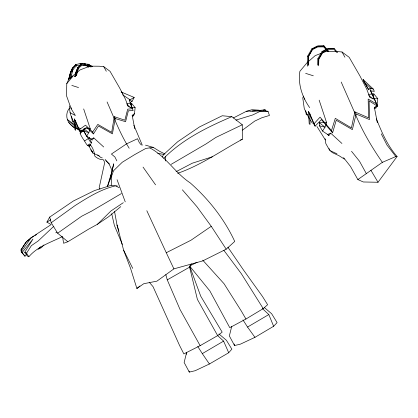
<?xml version="1.0" encoding="UTF-8"?>
<svg xmlns="http://www.w3.org/2000/svg" width="418" height="418" viewBox="0 0 418 418"><rect width="100%" height="100%" fill="white"/><g stroke="black" fill="none" stroke-linecap="round" stroke-linejoin="round"><path stroke-width="0.63" d="M227.883 247.195L243.522 270.049L262.53 296.529L267.625 304.706L263.23 308.609L245.946 319.018L229.775 327.681L209.836 290.897L189.6 266.015L189.594 267.149L197.38 299.372L217.663 335.628L200.144 345.66L183.847 353.905L179.489 345.305L153.051 286.67L149.273 282.26M70.762 77.79L70.856 72.33L72.675 68.097L75.898 64.581L76.217 65.955L73.004 69.472L70.762 77.79L68.651 79.316L70.475 72.445L72.293 68.207L75.898 64.581M76.536 75.397L76.609 71.029L78.061 67.643L80.643 64.827L80.899 65.929L78.328 68.74L76.536 75.397L74.843 76.614L76.306 71.117L77.758 67.732L80.643 64.827M307.382 66.216L307.632 56.148L311.828 48.849L317.283 46.032L324.122 45.99L328.752 51.398M308.17 65.657L308.4 56.273L312.727 48.88L318.14 46.095L324.122 45.99M317.664 65.109L317.821 58.818L322.017 51.513L327.472 48.697L333.496 48.566L334.316 48.655L337.687 52.59M318.427 65.819L318.6 58.938L322.921 51.545L328.339 48.76L334.316 48.655M308.244 64.764L308.505 56.618L312.371 49.664L317.784 46.931L323.772 46.879L328.057 51.712M318.652 64.884L318.835 59.241L322.816 52.496L328.235 49.763L334.102 49.507L336.673 52.407M72.293 68.207L72.675 68.097L72.283 71.379L70.856 72.33L68.855 79.044L66.77 83.621L66.551 95.879L71.222 108.868L75.36 115.52L70.099 112.724L69.299 106.945L69.926 105.843M111.23 185.268L111.846 174.045M165.324 160.951L165.565 156.536C184.312 138.405 208.112 126.811 231.844 116.664L242.288 124.768L242.315 139.283C220.908 150.877 200.854 165.34 177.64 173.308M186.532 354.281L186.637 352.4L184.129 362.49L189.312 372.098L195.175 370.714L209.408 363.994L228.714 352.745L231.859 349.171L226.436 340.315L219.011 334.003M132.302 116.063L133.567 115.828L134.481 113.628L135.134 107.64L131.701 103.46L126.701 103.894M374.167 108.325L375.97 107.99L377.015 105.488L377.762 98.664L373.844 93.909L368.718 94.348M131.701 103.46L131.1 107.834L135.134 107.64M373.844 93.909L373.159 98.883L377.762 98.664M114.297 116.669L111.669 132.344L97.807 124.381L92.686 132.01L93.48 133.906L98.47 125.996L112.39 133.844L115.279 118.56L114.297 116.669L124.857 120.191L127.673 109.182L132.354 108.711L129.256 100.216L134.188 97.436L121.225 92.007M354.861 111.867L351.423 127.898L335.288 118.346L331.484 130.62L332.582 132.877L336.203 120.253L352.364 129.627L356.105 114.004L354.861 111.867L368.566 117.829L368.18 99.029L376.665 104.082L377.741 106.355L369.12 100.9L369.496 119.569L356.105 114.004M107.604 186.365L109.725 180.341L113.696 163.84L111.987 171.547L107.238 186.888M66.77 83.621L73.103 76.034L68.855 79.044L70.475 72.445L72.675 68.097L73.004 69.472M75.01 76.395L76.306 71.117L78.061 67.643L77.758 67.732L78.328 68.74L78.061 67.643L77.753 70.266L76.306 71.117L76.609 71.029L74.843 76.614M231.708 326.474L229.357 335.926L234.54 345.54L240.402 344.15L254.949 337.342L273.628 326.275L277.087 322.607L271.663 313.756L264.244 307.444M83.678 108.946L90.225 128.697L88.83 132.658L86.667 136.106L91.134 139.084L92.117 140.166L93.81 137.919L103.69 146.979M319.148 100.153L326.61 122.646L325.016 127.161L322.555 131.09L327.644 134.481L328.762 135.714L330.69 133.154L341.94 143.473M79.154 129.502L80.131 131.801L86.704 127.333L93.48 133.906M109.725 180.341L113.644 170.654L122.234 162.273L134.721 154.582L145.809 148.427L153.254 147.387L159.383 151.18L165.005 154.017M303.588 96.098L302.768 97.875L304.278 108.628L309.252 118.665M162.315 157.032L163.438 154.733L177.796 141.65L199.538 126.91L222.235 115.755L231.844 116.664M191.313 263.868L189.594 267.149L167.257 279.867L180.069 309.571L200.144 345.66M115.279 118.56L125.567 121.701L128.373 110.78L133.133 110.618L130.123 102.562L132.145 101.255L134.188 97.436M51.189 224.591L46.915 222.13L49.705 217.083L73.317 201.037L94.536 190.551L111.517 185.226L114.631 185.618M62.256 236.698C50.552 242.44 37.547 246.495 28.832 256.777L27.405 256.046L24.735 252.305L32.991 239.044L22.138 252.545L24.986 256.218L26.616 254.191M22.013 251.584L20.9 250.084L26.585 241.432L31.183 237.79L33.905 236.149M20.9 250.084L25.65 242.618L31.287 237.633L50.51 225.009M28.832 256.777L26.569 253.136L31.381 245.643L38.195 240.951L53.854 226.232M31.287 237.633L21.135 251.777L24.986 256.218M343.57 157.638L350.493 166.448L357.845 179.562L363.326 181.982L378.024 182.258L397.1 156.504C387.397 145.636 381.733 132.145 376.336 118.796M332.582 132.877L321.395 119.626L315.104 126.184L313.845 123.942L320.047 117.155L331.484 130.62M43.937 244.953L41.319 247.707L38.033 249.306L40.52 246.792M84.833 63.928L85.209 63.818L80.507 63.442L75.506 64.696L76.217 65.955L84.326 63.917L88.088 64.22L92.19 66.425L91.788 66.608M61.989 236.567L62.716 237.628L63.604 243.276L67.841 241.75L88.804 229.038L97.457 224.273L110.979 210.944L123.315 202.688M163.788 158.281L165.565 156.536M91.866 66.739L92.19 66.425M114.569 211.592L117.014 224.999L123.613 250.189L130.552 268.356L136.879 288.477L143.792 283.707L156.917 281.152L173.904 268.868L202.652 260.931L226.211 249.18L234.738 241.426C224.351 219.037 208.707 199.214 190.242 182.917C175.132 173.026 165.93 156.332 149.837 147.92M120.771 206.633L108.732 216.644L97.457 224.273M136.879 288.477L139.894 286.027M68.855 79.044L75.768 73.443M77.246 72.246L80.209 69.848L89.927 66.154M217.663 335.628L222.172 332.143L200.75 296.231L189.6 266.015M134.753 128.734L132.182 115.384L134.481 113.628M377.318 122.693L374.392 107.489L377.015 105.488M242.471 130.155L254.75 121.084L261.893 117.74L269.453 115.462L268.016 111.34L265.644 110.817L250.492 111.308L265.158 109.824L265.514 110.953M67.841 241.75L57.642 233.207L51.2 222.752L75.125 205.536C87.874 197.468 100.816 189.234 115.708 185.817L117.348 185.989M357.845 179.562L382.36 162.351L395.83 156.525L397.1 156.504M57.642 233.207L81.62 216.273L91.85 210.991L121.403 193.56M226.211 249.18L211.252 226.305L190.984 240.225L166.27 252.723L173.904 268.868M55.808 232.816L56.874 232.094M80.136 132.929L83.934 130.52M87.911 145.422A3.438 0.434 57.7 0 1 87.905 145.626L87.179 145.062A3.438 0.434 57.7 0 1 84.551 140.976L88.344 138.562A3.438 0.434 57.7 0 0 90.978 142.658L91.704 143.222A3.438 0.434 57.7 0 0 90.581 140.694L90.44 140.182A6.014 0.758 57.7 0 0 89.128 137.318M46.915 222.13L50.724 219.732M34.997 235.496L36.627 234.514M171.181 164.326L206.1 143.891L215.845 137.444L242.288 124.768M197.756 346.485L202.307 353.618L223.593 341.119L228.714 352.745M242.983 319.927L247.54 327.054L268.821 314.555L273.628 326.275M176.067 171.699L192.238 163.219L212.328 156.807M233.317 117.991L246.432 111.277L251.949 109.72L259.123 110.18M190.18 265.728L197.103 262.274M91.134 139.084L93.81 137.919M327.644 134.481L330.69 133.154M240.533 140.009L242.315 139.283M321.024 53.405L315.193 55.62L307.105 62.669L299.889 71.306C297.815 84.243 302.24 97.122 309.675 107.64M322.769 52.741L326.27 51.414L336.955 51.487L342.018 51.999L349.192 57.308L360.044 76.139L366.727 89.086L369.752 97.31L373.159 98.883L368.869 95.565M235.987 120.102L252.744 114.945L259.771 111.512L268.016 111.34M70.475 72.445L70.856 72.33M80.899 65.929L84.582 65.02L88.36 65.318L90.042 65.966M263.272 110.117L265.158 109.824M255.309 110.775L252.2 110.969M258.355 110.561L260.795 110.394M246.432 111.277L250.277 111.073M74.028 121.722L72.371 121.8L71.582 116.46M307.528 114.731L306.269 114.793L305.715 110.791M322.555 131.09L319.498 125.823L319.3 122.73L326.61 122.646M84.452 128.76L90.225 128.697M91.181 66.164L99.312 66.222L103.753 66.666L110.054 71.326L119.585 87.858L125.452 99.233L128.107 106.449L131.1 107.834L127.077 104.725M322.017 51.513L322.921 51.545M311.828 48.849L312.727 48.88M82.471 63.745L80.115 63.557L80.507 63.442L80.826 64.816L82.006 64.91M85.904 64.158L84.018 64.006L84.326 63.917L84.582 65.02M83.182 65.004L85.544 65.192L87.775 66.054M317.821 58.818L318.6 58.938M307.632 56.148L308.4 56.273M102.274 157.873L101.015 157.649L97.66 154.874M157.68 153.249L164.065 154.519M319.498 125.823L325.016 127.161L319.3 122.73M377.741 106.355L370.5 90.784L374.35 91.39L373.264 89.044L369.507 88.109L376.665 104.082M145.516 145.156L153.254 147.387M305.647 73.359L313.312 75.789M374.392 107.489L375.97 107.99M71.823 85.418L78.553 87.555M132.182 115.384L133.567 115.828M129.256 100.216L132.145 101.255M79.258 129.543C74.101 128.112 69.236 124.642 67.345 119.491A12.686 11.594 49.4 0 1 69.435 108.241M81.62 130.515L88.83 132.658L83.809 128.765L83.981 131.487L86.667 136.106M24.735 252.305L26.569 253.136M336.95 153.777L329.697 150.438L325.836 143.599L325.084 138.734M91.108 149.895L92.937 153.093L99.306 156.024M89.374 145.798L89.551 147.089L91.004 150.015L92.294 151.373M87.487 65.046L90.335 66.577M115.708 185.817L119.057 187.713M87.79 64.304L89.781 65.454M121.168 92.096L122.772 93.094M344.369 159.075L338.893 155.627L332.273 152.57L330.549 150.893M90.91 66.969L88.36 65.318L88.088 64.22L91.26 66.263M85.544 65.192L88.203 66.917M122.573 94.75L130.019 99.808M77.722 129.209L81.782 132.088M80.345 128.864L67.345 119.491L79.023 129.831L83.981 131.487L81.902 129.988M21.135 251.777L22.138 252.545M105.822 160.679L109.532 163.976M373.264 89.044L363.096 79.488L364.099 82.069L371.555 88.851M88.088 64.22L91.019 66.953M86.563 65.083L88.82 67.188M262.368 308.541L268.821 314.555M217.6 335.534L223.593 341.119M92.686 132.01L85.523 125.165L79.023 129.831L74.299 118.973L74.942 129.596L75.663 130.327L75.548 121.021L74.299 118.973M68.704 122.484L73.349 127.119A12.686 11.594 49.4 0 0 78.197 128.864M202.735 260.163L224.038 283.717L241.322 311.049L245.946 319.018M182.389 189.829L196.878 206.623L211.252 226.305M326.275 49.366L323.307 45.902L323.772 46.879M327.122 50.359L327.968 51.346M141.362 145.056L139.361 142.679L137.527 138.713L126.555 143.86L111.413 154.049L114.919 157.032L116.841 160.883M105.117 159.415L109.349 164.514L112.322 171.197M351.522 151.295L359.522 161.27L366.434 173.789M395.83 156.525L387.011 145.124L381.268 133.828M117.808 226.023L117.014 224.999L118.911 231.185M90.283 144.712C93.01 147.873 94.322 152.068 94.834 156.149C96.981 158.124 100.08 159.942 103.147 159.582L104.155 161.102L104.537 163.292L99.144 187.901L99.98 189.276M223.87 250.34L241.285 273.623L263.23 308.609M88.355 138.572L87.707 137.684A6.014 0.758 57.7 0 1 84.645 132.605M84.546 140.965L83.908 140.087A6.014 0.758 57.7 0 1 80.601 134.491A6.014 0.758 57.7 0 1 80.747 133.17M247.54 327.054L254.949 337.342M143.05 167.106L155.559 184.84M91.004 150.015L92.937 153.093M202.307 353.618L209.408 363.994M309.942 119.679L312.361 123.237M382.36 162.351C371.931 147.293 362.526 131.451 355.488 114.506M364.099 82.069L368.995 89.87L368.169 89.039L363.096 79.488M316.985 126.513L325.34 139.925M75.721 125.949L74.388 123.77L71.154 116.23L70.099 112.724M309.89 113.905L310.02 124.507L309.195 123.676L308.468 111.569L309.89 113.905L315.104 126.184M129.199 148.27C120.065 133.734 114.025 117.589 107.081 101.961M370.897 170.231L378.024 182.258M342.018 51.999L344.918 57.224M103.753 66.666L106.303 71.259M123.613 250.189L132.746 268.393M166.27 252.723L146.822 210.719M341.213 82.053L354.971 113.32M308.468 111.569L313.845 123.942M75.548 121.021L80.131 131.801M329.06 148.568L329.687 150.057M122.359 244.425L114.391 225.48L111.716 213.781M142.282 145.171L133.875 125.29M117.082 179.74L125.233 201.857M165.815 274.631L167.257 279.867M49.705 217.083L51.2 222.752M234.137 343.983L234.54 345.54M189.046 371.064L189.312 372.098M71.102 107.604L71.222 108.868M304.476 98.016L304.503 99.244M328.762 134.753L328.762 135.714M84.201 131.628A6.014 0.758 57.7 0 1 84.138 130.473M88.459 145.464A1.343 0.439 -29.8 0 1 88.141 144.962A1.343 0.439 -29.8 0 1 89.682 144.011A1.343 0.439 -29.8 0 1 90.267 144.346M89.154 146.138A1.343 0.439 -29.8 0 0 90.758 144.806A1.343 0.439 -29.8 0 0 88.841 145.443A1.343 0.439 -29.8 0 0 89.154 146.138"/></g></svg>
